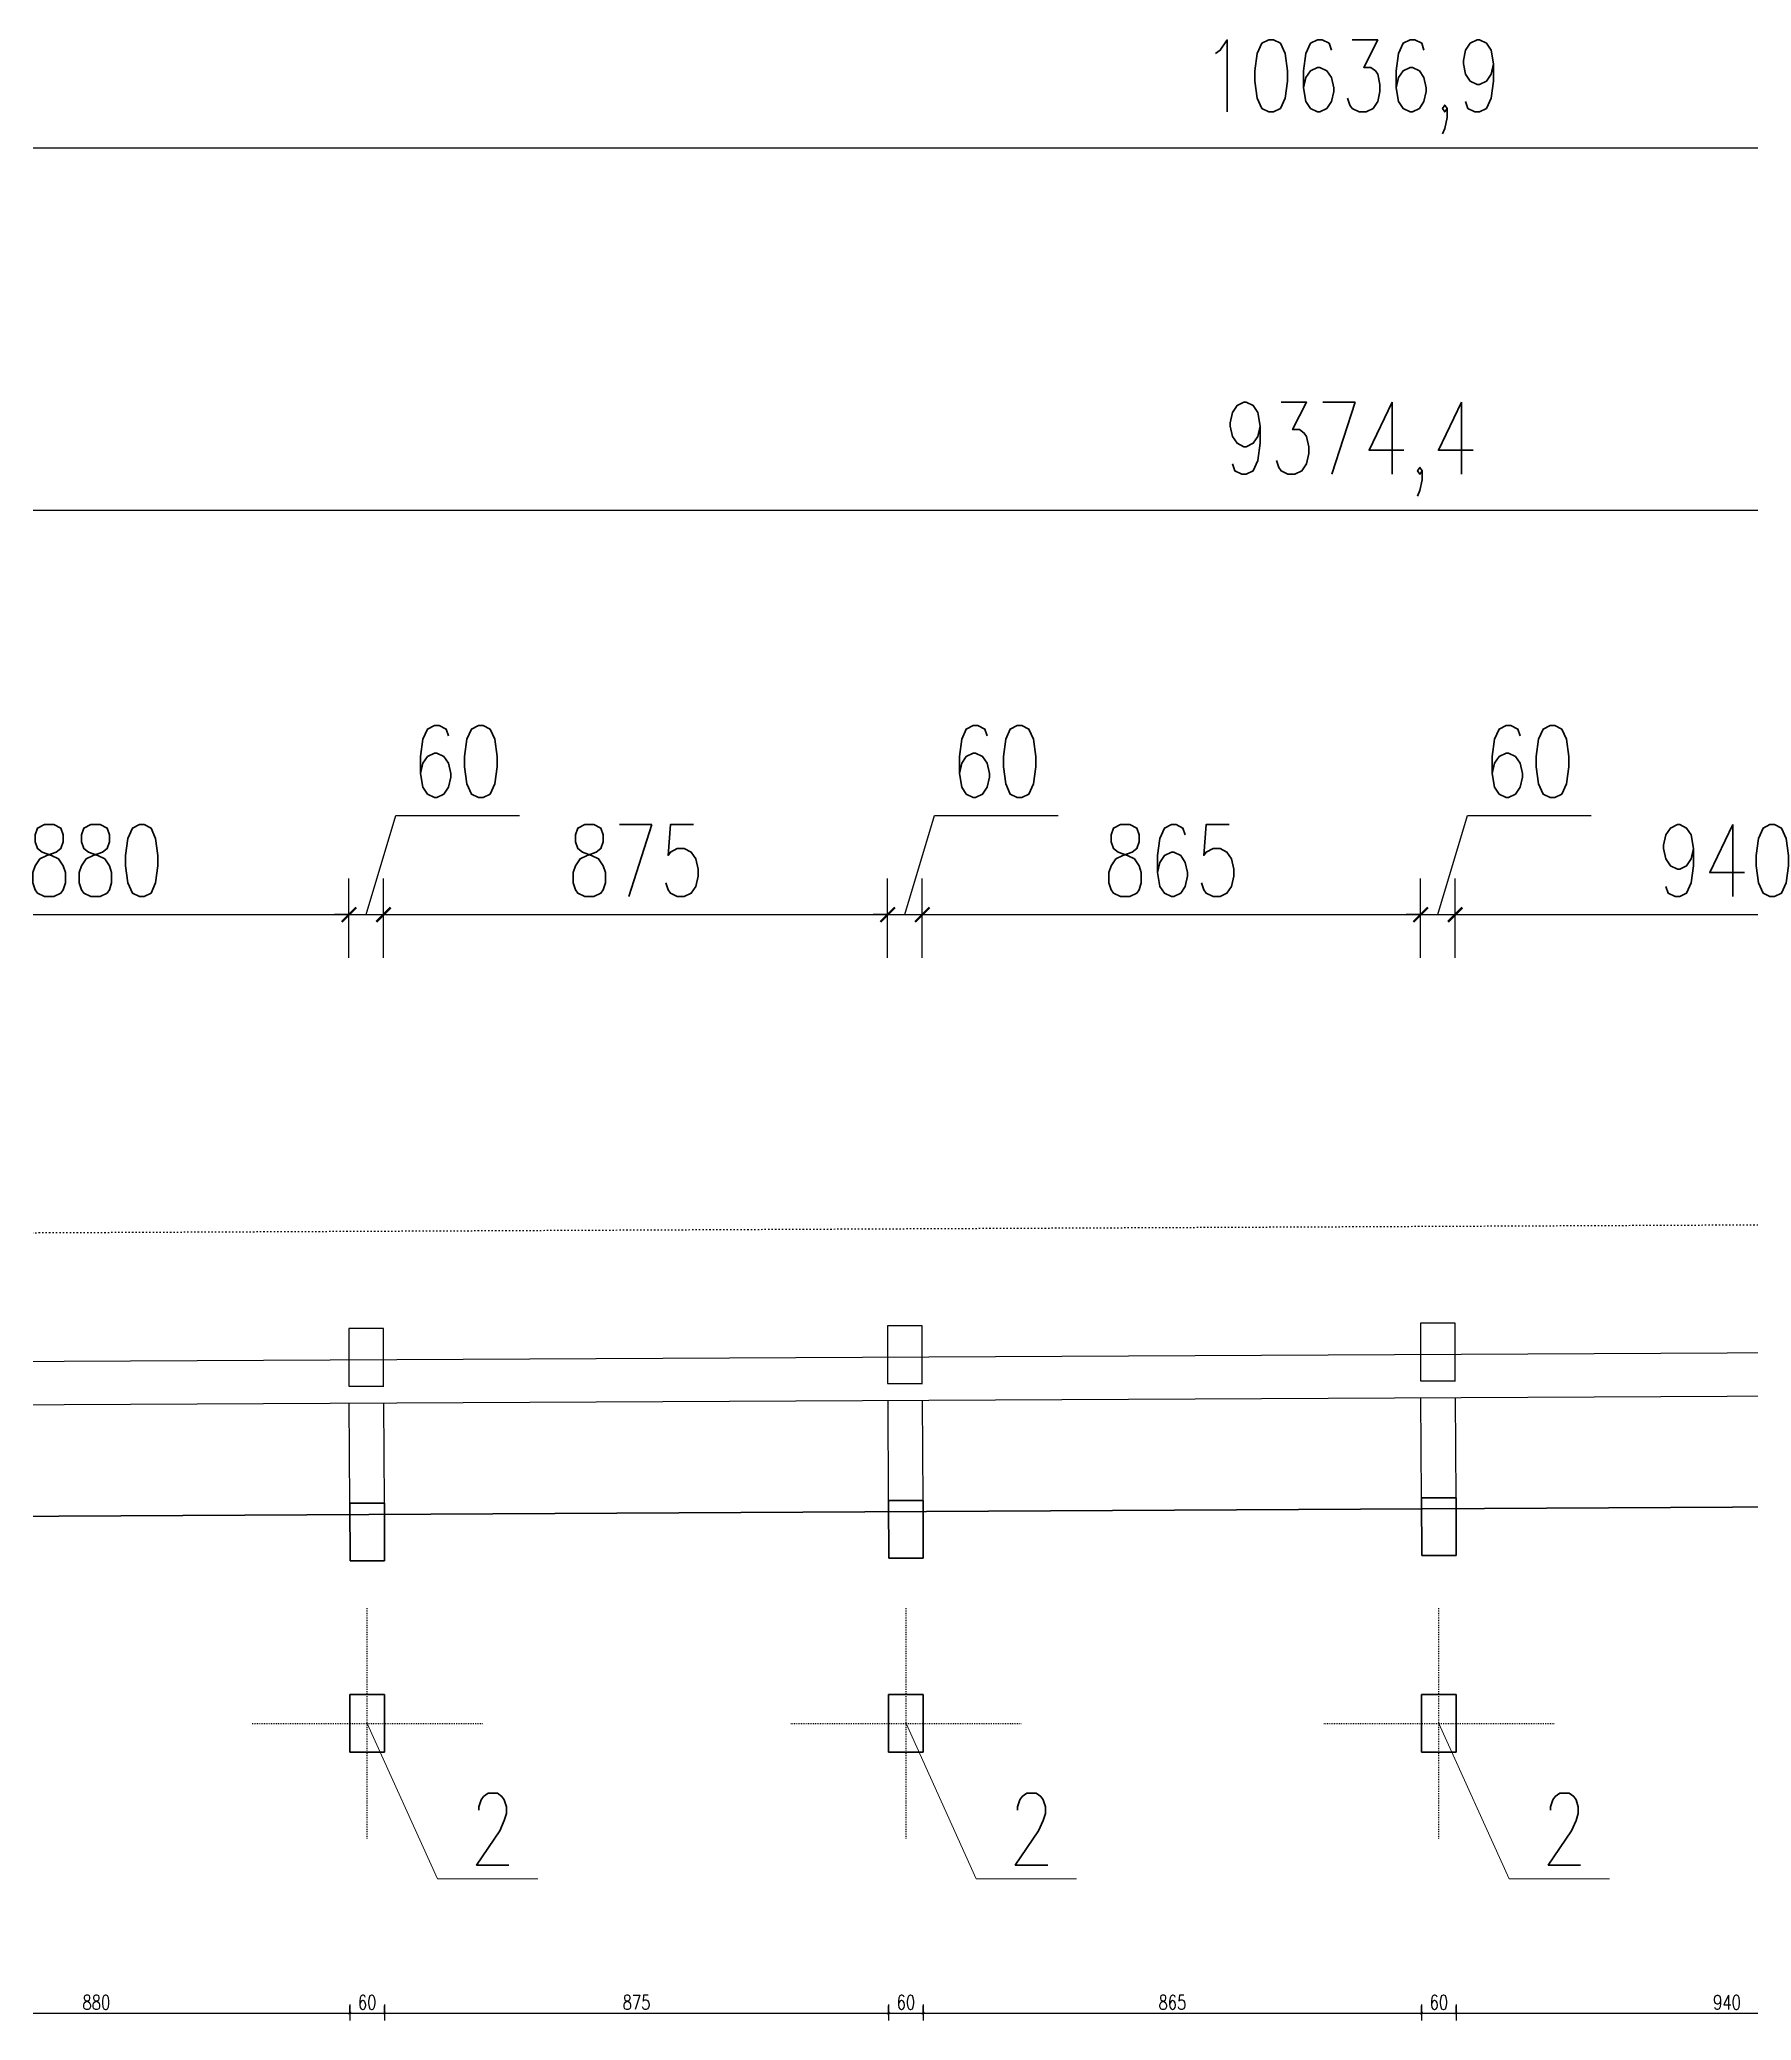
# Model space of a CAD drawing. Header units: millimetres. Extents: x -324080 to 120693, y -32448 to 53734.
# Drawn here: x -190544 to -187573, y -614 to 2823 of the extents above; entities that cross this region are included whole.
import ezdxf

# ---------------------------------------------------------------- set-up
doc = ezdxf.new("R2010")
doc.units = ezdxf.units.MM
doc.linetypes.add('ACAD_ISO03W100', pattern=[30, 12, -18])
for name, color, linetype, lineweight in [('przekrój', 6, 'Continuous', 50), ('wymiary', 253, 'Continuous', 5), ('ściany', 5, 'Continuous', 50)]:
    doc.layers.add(name, color=color, linetype=linetype, lineweight=lineweight)
doc.layers.add('przerywana', color=7, linetype='ACAD_ISO03W100')
doc.styles.add('Opisowy', font='simplex.shx', dxfattribs={"width": 0.75, "height": 2.5})
doc.dimstyles.new('Opisowy', dxfattribs={"dimscale": 0, "dimtxt": 2.5, "dimasz": 0.5, "dimexe": 1.25, "dimexo": 0.625, "dimtad": 1, "dimdec": 1, "dimtxsty": 'Opisowy', "dimblk": 'ARCHTICK', "dimcen": 1, "dimadec": 0, "dimazin": 0, "dimtfac": 1, "dimtdec": 1, "dimtmove": 0, "dimatfit": 3, "dimfxl": 1.5, "dimfxlon": 1, "dimarcsym": 0})

# ---------------------------------------------------------------- blocks, each defined once
blk = doc.blocks.new('_ArchTick')
at = {"color": 0, "linetype": 'ByBlock', "const_width": 0.15}
blk.add_lwpolyline([(-0.5, -0.5), (0.5, 0.5)], dxfattribs=at)
blk = doc.blocks.new('*D1014')
at = {"layer": 'Defpoints', "color": 0}
for p in [(-190885.4, -601.6), (-190005.4, -601.6), (-190005.4, -601.6)]:
    blk.add_point(p, dxfattribs=at)
at = {"layer": 'wymiary', "color": 0, "lineweight": -2}
for p, q in [((-190885.4, -601.6), (-190885.4, -589.1)), ((-190885.4, -601.6), (-190005.4, -601.6)), ((-190005.4, -601.6), (-190005.4, -589.1))]:
    blk.add_line(p, q, dxfattribs=at)
at = {"layer": 'wymiary', "color": 0, "lineweight": -2, "xscale": 5, "yscale": 5, "zscale": 5, "rotation": 180}
blk.add_blockref('_ArchTick', (-190885.4, -601.6), dxfattribs=at)
at = {"layer": 'wymiary', "color": 0, "lineweight": -2, "xscale": 5, "yscale": 5, "zscale": 5}
blk.add_blockref('_ArchTick', (-190005.4, -601.6), dxfattribs=at)
at = {"layer": 'wymiary', "color": 0, "lineweight": 5, "insert": (-190445.4, -582.8), "char_height": 25, "attachment_point": 5, "style": 'Opisowy'}
blk.add_mtext('880', dxfattribs=at)
blk = doc.blocks.new('*D1015')
at = {"layer": 'Defpoints', "color": 0}
for p in [(-189945.4, -601.6), (-189070.4, -601.6), (-189070.4, -601.6)]:
    blk.add_point(p, dxfattribs=at)
at = {"layer": 'wymiary', "color": 0, "lineweight": -2}
for p, q in [((-189945.4, -601.6), (-189945.4, -589.1)), ((-189945.4, -601.6), (-189070.4, -601.6)), ((-189070.4, -601.6), (-189070.4, -589.1))]:
    blk.add_line(p, q, dxfattribs=at)
at = {"layer": 'wymiary', "color": 0, "lineweight": -2, "xscale": 5, "yscale": 5, "zscale": 5, "rotation": 180}
blk.add_blockref('_ArchTick', (-189945.4, -601.6), dxfattribs=at)
at = {"layer": 'wymiary', "color": 0, "lineweight": -2, "xscale": 5, "yscale": 5, "zscale": 5}
blk.add_blockref('_ArchTick', (-189070.4, -601.6), dxfattribs=at)
at = {"layer": 'wymiary', "color": 0, "lineweight": 5, "insert": (-189507.9, -582.8), "char_height": 25, "attachment_point": 5, "style": 'Opisowy'}
blk.add_mtext('875', dxfattribs=at)
blk = doc.blocks.new('*D1016')
at = {"layer": 'Defpoints', "color": 0}
for p in [(-189010.4, -601.6), (-188145.4, -601.6), (-188145.4, -601.6)]:
    blk.add_point(p, dxfattribs=at)
at = {"layer": 'wymiary', "color": 0, "lineweight": -2}
for p, q in [((-189010.4, -601.6), (-189010.4, -589.1)), ((-189010.4, -601.6), (-188145.4, -601.6)), ((-188145.4, -601.6), (-188145.4, -589.1))]:
    blk.add_line(p, q, dxfattribs=at)
at = {"layer": 'wymiary', "color": 0, "lineweight": -2, "xscale": 5, "yscale": 5, "zscale": 5, "rotation": 180}
blk.add_blockref('_ArchTick', (-189010.4, -601.6), dxfattribs=at)
at = {"layer": 'wymiary', "color": 0, "lineweight": -2, "xscale": 5, "yscale": 5, "zscale": 5}
blk.add_blockref('_ArchTick', (-188145.4, -601.6), dxfattribs=at)
at = {"layer": 'wymiary', "color": 0, "lineweight": 5, "insert": (-188577.9, -582.8), "char_height": 25, "attachment_point": 5, "style": 'Opisowy'}
blk.add_mtext('865', dxfattribs=at)
blk = doc.blocks.new('*D1017')
at = {"layer": 'Defpoints', "color": 0}
for p in [(-188085.4, -601.6), (-187145.4, -601.6), (-187145.4, -601.6)]:
    blk.add_point(p, dxfattribs=at)
at = {"layer": 'wymiary', "color": 0, "lineweight": -2}
for p, q in [((-188085.4, -601.6), (-188085.4, -589.1)), ((-188085.4, -601.6), (-187145.4, -601.6)), ((-187145.4, -601.6), (-187145.4, -589.1))]:
    blk.add_line(p, q, dxfattribs=at)
at = {"layer": 'wymiary', "color": 0, "lineweight": -2, "xscale": 5, "yscale": 5, "zscale": 5, "rotation": 180}
blk.add_blockref('_ArchTick', (-188085.4, -601.6), dxfattribs=at)
at = {"layer": 'wymiary', "color": 0, "lineweight": -2, "xscale": 5, "yscale": 5, "zscale": 5}
blk.add_blockref('_ArchTick', (-187145.4, -601.6), dxfattribs=at)
at = {"layer": 'wymiary', "color": 0, "lineweight": 5, "insert": (-187615.4, -582.8), "char_height": 25, "attachment_point": 5, "style": 'Opisowy'}
blk.add_mtext('940', dxfattribs=at)
blk = doc.blocks.new('*D1184')
at = {"layer": 'Defpoints', "color": 0}
for p in [(-190005.4, -348.7), (-189945.4, -348.7), (-189945.4, -601.6)]:
    blk.add_point(p, dxfattribs=at)
at = {"layer": 'wymiary', "color": 0, "lineweight": -2}
for p, q in [((-190005.4, -586.6), (-190005.4, -614.1)), ((-190005.4, -601.6), (-189945.4, -601.6)), ((-189945.4, -586.6), (-189945.4, -614.1))]:
    blk.add_line(p, q, dxfattribs=at)
at = {"layer": 'wymiary', "color": 0, "lineweight": -2, "xscale": 5, "yscale": 5, "zscale": 5, "rotation": 180}
blk.add_blockref('_ArchTick', (-190005.4, -601.6), dxfattribs=at)
at = {"layer": 'wymiary', "color": 0, "lineweight": -2, "xscale": 5, "yscale": 5, "zscale": 5}
blk.add_blockref('_ArchTick', (-189945.4, -601.6), dxfattribs=at)
at = {"layer": 'wymiary', "color": 0, "insert": (-189975.4, -582.8), "char_height": 25, "attachment_point": 5, "style": 'Opisowy'}
blk.add_mtext('60', dxfattribs=at)
blk = doc.blocks.new('*D1166')
at = {"layer": 'Defpoints', "color": 0}
for p in [(-189070.4, -348.7), (-189010.4, -348.7), (-189010.4, -601.6)]:
    blk.add_point(p, dxfattribs=at)
at = {"layer": 'wymiary', "color": 0, "lineweight": -2}
for p, q in [((-189070.4, -586.6), (-189070.4, -614.1)), ((-189070.4, -601.6), (-189010.4, -601.6)), ((-189010.4, -586.6), (-189010.4, -614.1))]:
    blk.add_line(p, q, dxfattribs=at)
at = {"layer": 'wymiary', "color": 0, "lineweight": -2, "xscale": 5, "yscale": 5, "zscale": 5, "rotation": 180}
blk.add_blockref('_ArchTick', (-189070.4, -601.6), dxfattribs=at)
at = {"layer": 'wymiary', "color": 0, "lineweight": -2, "xscale": 5, "yscale": 5, "zscale": 5}
blk.add_blockref('_ArchTick', (-189010.4, -601.6), dxfattribs=at)
at = {"layer": 'wymiary', "color": 0, "insert": (-189040.4, -582.8), "char_height": 25, "attachment_point": 5, "style": 'Opisowy'}
blk.add_mtext('60', dxfattribs=at)
blk = doc.blocks.new('*D1167')
at = {"layer": 'Defpoints', "color": 0}
for p in [(-188145.4, -348.7), (-188085.4, -348.7), (-188085.4, -601.6)]:
    blk.add_point(p, dxfattribs=at)
at = {"layer": 'wymiary', "color": 0, "lineweight": -2}
for p, q in [((-188145.4, -586.6), (-188145.4, -614.1)), ((-188145.4, -601.6), (-188085.4, -601.6)), ((-188085.4, -586.6), (-188085.4, -614.1))]:
    blk.add_line(p, q, dxfattribs=at)
at = {"layer": 'wymiary', "color": 0, "lineweight": -2, "xscale": 5, "yscale": 5, "zscale": 5, "rotation": 180}
blk.add_blockref('_ArchTick', (-188145.4, -601.6), dxfattribs=at)
at = {"layer": 'wymiary', "color": 0, "lineweight": -2, "xscale": 5, "yscale": 5, "zscale": 5}
blk.add_blockref('_ArchTick', (-188085.4, -601.6), dxfattribs=at)
at = {"layer": 'wymiary', "color": 0, "insert": (-188115.4, -582.8), "char_height": 25, "attachment_point": 5, "style": 'Opisowy'}
blk.add_mtext('60', dxfattribs=at)
blk = doc.blocks.new('*D1705')
at = {"layer": 'Defpoints', "color": 0, "transparency": 16777216}
for p in [(-190007, 1304.9), (-190007, 586.5), (-190887, 582)]:
    blk.add_point(p, dxfattribs=at)
at = {"layer": 'wymiary', "color": 0, "lineweight": -2, "transparency": 16777216}
for p, q in [((-190887, 1229.9), (-190887, 1367.4)), ((-190007, 1229.9), (-190007, 1367.4)), ((-190887, 1304.9), (-190007, 1304.9))]:
    blk.add_line(p, q, dxfattribs=at)
at = {"layer": 'wymiary', "color": 0, "lineweight": -2, "transparency": 16777216, "xscale": 25, "yscale": 25, "zscale": 25, "rotation": 180}
blk.add_blockref('_ArchTick', (-190887, 1304.9), dxfattribs=at)
at = {"layer": 'wymiary', "color": 0, "lineweight": -2, "transparency": 16777216, "xscale": 25, "yscale": 25, "zscale": 25}
blk.add_blockref('_ArchTick', (-190007, 1304.9), dxfattribs=at)
at = {"layer": 'wymiary', "color": 0, "transparency": 16777216, "insert": (-190447, 1398.6), "char_height": 125, "attachment_point": 5, "style": 'Opisowy'}
blk.add_mtext('880', dxfattribs=at)
blk = doc.blocks.new('*D1706')
at = {"layer": 'Defpoints', "color": 0, "transparency": 16777216}
for p in [(-189947, 1304.9), (-190007, 586.5), (-189947, 586.7)]:
    blk.add_point(p, dxfattribs=at)
at = {"layer": 'wymiary', "color": 0, "lineweight": -2, "transparency": 16777216}
for p, q in [((-189977, 1304.9), (-189925.5, 1476.7)), ((-189925.5, 1476.7), (-189711.2, 1476.7)), ((-190007, 1229.9), (-190007, 1367.4)), ((-189947, 1229.9), (-189947, 1367.4)), ((-190007, 1304.9), (-190032, 1304.9)), ((-190007, 1304.9), (-189947, 1304.9)), ((-190007, 1304.9), (-189947, 1304.9)), ((-189947, 1304.9), (-189922, 1304.9))]:
    blk.add_line(p, q, dxfattribs=at)
at = {"layer": 'wymiary', "color": 0, "lineweight": -2, "transparency": 16777216, "xscale": 25, "yscale": 25, "zscale": 25}
blk.add_blockref('_ArchTick', (-190007, 1304.9), dxfattribs=at)
at = {"layer": 'wymiary', "color": 0, "lineweight": -2, "transparency": 16777216, "xscale": 25, "yscale": 25, "zscale": 25, "rotation": 180}
blk.add_blockref('_ArchTick', (-189947, 1304.9), dxfattribs=at)
at = {"layer": 'wymiary', "color": 0, "transparency": 16777216, "insert": (-189818.3, 1570.5), "char_height": 125, "attachment_point": 5, "style": 'Opisowy'}
blk.add_mtext('60', dxfattribs=at)
blk = doc.blocks.new('*D1707')
at = {"layer": 'Defpoints', "color": 0, "transparency": 16777216}
for p in [(-189072.1, 1304.9), (-189947, 586.7), (-189072.1, 591.2)]:
    blk.add_point(p, dxfattribs=at)
at = {"layer": 'wymiary', "color": 0, "lineweight": -2, "transparency": 16777216}
for p, q in [((-189947, 1229.9), (-189947, 1367.4)), ((-189072.1, 1229.9), (-189072.1, 1367.4)), ((-189947, 1304.9), (-189072.1, 1304.9))]:
    blk.add_line(p, q, dxfattribs=at)
at = {"layer": 'wymiary', "color": 0, "lineweight": -2, "transparency": 16777216, "xscale": 25, "yscale": 25, "zscale": 25, "rotation": 180}
blk.add_blockref('_ArchTick', (-189947, 1304.9), dxfattribs=at)
at = {"layer": 'wymiary', "color": 0, "lineweight": -2, "transparency": 16777216, "xscale": 25, "yscale": 25, "zscale": 25}
blk.add_blockref('_ArchTick', (-189072.1, 1304.9), dxfattribs=at)
at = {"layer": 'wymiary', "color": 0, "transparency": 16777216, "insert": (-189509.5, 1398.6), "char_height": 125, "attachment_point": 5, "style": 'Opisowy'}
blk.add_mtext('875', dxfattribs=at)
blk = doc.blocks.new('*D1708')
at = {"layer": 'Defpoints', "color": 0, "transparency": 16777216}
for p in [(-189012, 1304.9), (-189072.1, 591.2), (-189012, 591.5)]:
    blk.add_point(p, dxfattribs=at)
at = {"layer": 'wymiary', "color": 0, "lineweight": -2, "transparency": 16777216}
for p, q in [((-189042, 1304.9), (-188990.5, 1476.7)), ((-188990.5, 1476.7), (-188776.2, 1476.7)), ((-189072.1, 1229.9), (-189072.1, 1367.4)), ((-189012, 1229.9), (-189012, 1367.4)), ((-189072.1, 1304.9), (-189097.1, 1304.9)), ((-189072.1, 1304.9), (-189012, 1304.9)), ((-189072.1, 1304.9), (-189012, 1304.9)), ((-189012, 1304.9), (-188987, 1304.9))]:
    blk.add_line(p, q, dxfattribs=at)
at = {"layer": 'wymiary', "color": 0, "lineweight": -2, "transparency": 16777216, "xscale": 25, "yscale": 25, "zscale": 25}
blk.add_blockref('_ArchTick', (-189072.1, 1304.9), dxfattribs=at)
at = {"layer": 'wymiary', "color": 0, "lineweight": -2, "transparency": 16777216, "xscale": 25, "yscale": 25, "zscale": 25, "rotation": 180}
blk.add_blockref('_ArchTick', (-189012, 1304.9), dxfattribs=at)
at = {"layer": 'wymiary', "color": 0, "transparency": 16777216, "insert": (-188883.3, 1570.5), "char_height": 125, "attachment_point": 5, "style": 'Opisowy'}
blk.add_mtext('60', dxfattribs=at)
blk = doc.blocks.new('*D1709')
at = {"layer": 'Defpoints', "color": 0, "transparency": 16777216}
for p in [(-188147.1, 1304.9), (-189012, 591.5), (-188147.1, 595.8)]:
    blk.add_point(p, dxfattribs=at)
at = {"layer": 'wymiary', "color": 0, "lineweight": -2, "transparency": 16777216}
for p, q in [((-189012, 1229.9), (-189012, 1367.4)), ((-188147.1, 1229.9), (-188147.1, 1367.4)), ((-189012, 1304.9), (-188147.1, 1304.9))]:
    blk.add_line(p, q, dxfattribs=at)
at = {"layer": 'wymiary', "color": 0, "lineweight": -2, "transparency": 16777216, "xscale": 25, "yscale": 25, "zscale": 25, "rotation": 180}
blk.add_blockref('_ArchTick', (-189012, 1304.9), dxfattribs=at)
at = {"layer": 'wymiary', "color": 0, "lineweight": -2, "transparency": 16777216, "xscale": 25, "yscale": 25, "zscale": 25}
blk.add_blockref('_ArchTick', (-188147.1, 1304.9), dxfattribs=at)
at = {"layer": 'wymiary', "color": 0, "transparency": 16777216, "insert": (-188579.6, 1398.6), "char_height": 125, "attachment_point": 5, "style": 'Opisowy'}
blk.add_mtext('865', dxfattribs=at)
blk = doc.blocks.new('*D1710')
at = {"layer": 'Defpoints', "color": 0, "transparency": 16777216}
for p in [(-188087.1, 1304.9), (-188147.1, 595.8), (-188087.1, 596.1)]:
    blk.add_point(p, dxfattribs=at)
at = {"layer": 'wymiary', "color": 0, "lineweight": -2, "transparency": 16777216}
for p, q in [((-188117.1, 1304.9), (-188065.5, 1476.7)), ((-188065.5, 1476.7), (-187851.2, 1476.7)), ((-188147.1, 1229.9), (-188147.1, 1367.4)), ((-188087.1, 1229.9), (-188087.1, 1367.4)), ((-188147.1, 1304.9), (-188172.1, 1304.9)), ((-188147.1, 1304.9), (-188087.1, 1304.9)), ((-188147.1, 1304.9), (-188087.1, 1304.9)), ((-188087.1, 1304.9), (-188062.1, 1304.9))]:
    blk.add_line(p, q, dxfattribs=at)
at = {"layer": 'wymiary', "color": 0, "lineweight": -2, "transparency": 16777216, "xscale": 25, "yscale": 25, "zscale": 25}
blk.add_blockref('_ArchTick', (-188147.1, 1304.9), dxfattribs=at)
at = {"layer": 'wymiary', "color": 0, "lineweight": -2, "transparency": 16777216, "xscale": 25, "yscale": 25, "zscale": 25, "rotation": 180}
blk.add_blockref('_ArchTick', (-188087.1, 1304.9), dxfattribs=at)
at = {"layer": 'wymiary', "color": 0, "transparency": 16777216, "insert": (-187958.4, 1570.5), "char_height": 125, "attachment_point": 5, "style": 'Opisowy'}
blk.add_mtext('60', dxfattribs=at)
blk = doc.blocks.new('*D1711')
at = {"layer": 'Defpoints', "color": 0, "transparency": 16777216}
for p in [(-187147.1, 1304.9), (-188087.1, 596.1), (-187147.1, 600.9)]:
    blk.add_point(p, dxfattribs=at)
at = {"layer": 'wymiary', "color": 0, "lineweight": -2, "transparency": 16777216}
for p, q in [((-188087.1, 1229.9), (-188087.1, 1367.4)), ((-187147.1, 1229.9), (-187147.1, 1367.4)), ((-188087.1, 1304.9), (-187147.1, 1304.9))]:
    blk.add_line(p, q, dxfattribs=at)
at = {"layer": 'wymiary', "color": 0, "lineweight": -2, "transparency": 16777216, "xscale": 25, "yscale": 25, "zscale": 25, "rotation": 180}
blk.add_blockref('_ArchTick', (-188087.1, 1304.9), dxfattribs=at)
at = {"layer": 'wymiary', "color": 0, "lineweight": -2, "transparency": 16777216, "xscale": 25, "yscale": 25, "zscale": 25}
blk.add_blockref('_ArchTick', (-187147.1, 1304.9), dxfattribs=at)
at = {"layer": 'wymiary', "color": 0, "transparency": 16777216, "insert": (-187617.1, 1398.6), "char_height": 125, "attachment_point": 5, "style": 'Opisowy'}
blk.add_mtext('940', dxfattribs=at)
blk = doc.blocks.new('*D1727')
at = {"layer": 'Defpoints', "color": 0, "transparency": 16777216}
for p in [(-183581.6, 2007), (-183581.6, 780.2), (-192956.1, 730.7)]:
    blk.add_point(p, dxfattribs=at)
at = {"layer": 'wymiary', "color": 0, "lineweight": -2, "transparency": 16777216}
for p, q in [((-192956.1, 1932), (-192956.1, 2069.5)), ((-183581.6, 1932), (-183581.6, 2069.5)), ((-192956.1, 2007), (-183581.6, 2007))]:
    blk.add_line(p, q, dxfattribs=at)
at = {"layer": 'wymiary', "color": 0, "lineweight": -2, "transparency": 16777216, "xscale": 25, "yscale": 25, "zscale": 25, "rotation": 180}
blk.add_blockref('_ArchTick', (-192956.1, 2007), dxfattribs=at)
at = {"layer": 'wymiary', "color": 0, "lineweight": -2, "transparency": 16777216, "xscale": 25, "yscale": 25, "zscale": 25}
blk.add_blockref('_ArchTick', (-183581.6, 2007), dxfattribs=at)
at = {"layer": 'wymiary', "color": 0, "transparency": 16777216, "insert": (-188268.8, 2112.7), "char_height": 125, "attachment_point": 5, "style": 'Opisowy'}
blk.add_mtext('9374,4', dxfattribs=at)
blk = doc.blocks.new('*D1731')
at = {"layer": 'Defpoints', "color": 0, "transparency": 16777216}
for p in [(-182947.3, 2635.8), (-182947.3, 1392.9), (-193584.2, 1343.9)]:
    blk.add_point(p, dxfattribs=at)
at = {"layer": 'wymiary', "color": 0, "lineweight": -2, "transparency": 16777216}
for p, q in [((-193584.2, 2560.8), (-193584.2, 2698.3)), ((-182947.3, 2560.8), (-182947.3, 2698.3)), ((-193584.2, 2635.8), (-182947.3, 2635.8))]:
    blk.add_line(p, q, dxfattribs=at)
at = {"layer": 'wymiary', "color": 0, "lineweight": -2, "transparency": 16777216, "xscale": 25, "yscale": 25, "zscale": 25, "rotation": 180}
blk.add_blockref('_ArchTick', (-193584.2, 2635.8), dxfattribs=at)
at = {"layer": 'wymiary', "color": 0, "lineweight": -2, "transparency": 16777216, "xscale": 25, "yscale": 25, "zscale": 25}
blk.add_blockref('_ArchTick', (-182947.3, 2635.8), dxfattribs=at)
at = {"layer": 'wymiary', "color": 0, "transparency": 16777216, "insert": (-188265.8, 2741.4), "char_height": 125, "attachment_point": 5, "style": 'Opisowy'}
blk.add_mtext('10636,9', dxfattribs=at)

msp = doc.modelspace()

# ---------------------------------------------------------------- linework, layer by layer
at = {"lineweight": 25}
for p, q in [((-183215.32, 565.98), (-193330.91, 515.03)), ((-183289.97, 490.64), (-193256.73, 440.43))]:
    msp.add_line(p, q, dxfattribs=at)
at = {"lineweight": 40}
for p, q in [((-190005.5, 283.28), (-189945.5, 283.58)), ((-190005, 183.58), (-190005.43, 283.28)), ((-189945.5, 283.58), (-189945.5, 183.58)), ((-189070.53, 287.99), (-189010.53, 288.29)), ((-189070.03, 188.29), (-189070.45, 287.99)), ((-189010.53, 288.29), (-189010.53, 188.29)), ((-188145.55, 292.65), (-188085.55, 292.95)), ((-188145.05, 192.95), (-188145.47, 292.65)), ((-188085.55, 292.95), (-188085.55, 192.95)), ((-189945.5, 183.58), (-190005, 183.58)), ((-189010.53, 188.29), (-189070.03, 188.29)), ((-188085.55, 192.95), (-188145.05, 192.95))]:
    msp.add_line(p, q, dxfattribs=at)
at = {"lineweight": 20}
for p, q in [((-189853.41, -368.45), (-189975.2, -98.69)), ((-188918.41, -368.45), (-189040.2, -98.69)), ((-187993.41, -368.45), (-188115.2, -98.69)), ((-189853.41, -368.45), (-189679.4, -368.45)), ((-188918.41, -368.45), (-188744.4, -368.45)), ((-187993.41, -368.45), (-187819.4, -368.45))]:
    msp.add_line(p, q, dxfattribs=at)
at = {"layer": 'przekrój', "lineweight": 30}
for p, q in [((-189947.01, 586.74), (-190007.03, 586.45)), ((-190007.03, 586.45), (-190007.03, 486.45)), ((-189947.01, 486.45), (-189947.01, 586.74)), ((-189012.04, 591.45), (-189072.06, 591.16)), ((-189072.06, 591.16), (-189072.06, 491.16)), ((-189012.04, 491.16), (-189012.04, 591.45)), ((-188087.06, 596.11), (-188147.08, 595.82)), ((-188147.08, 595.82), (-188147.08, 495.82)), ((-188087.06, 495.82), (-188087.06, 596.11)), ((-190007.03, 486.45), (-189946.65, 486.45)), ((-189072.06, 491.16), (-189011.68, 491.16)), ((-188147.08, 495.82), (-188086.7, 495.82))]:
    msp.add_line(p, q, dxfattribs=at)
at = {"layer": 'przerywana', "ltscale": 0.2}
msp.add_line((-182947.31, 787.41), (-193584.21, 738.38), dxfattribs=at)
at = {"layer": 'wymiary', "lineweight": 25}
for p, q in [((-190005.5, 283.28), (-190006.38, 456.81)), ((-189945.5, 283.58), (-189946.38, 457.11)), ((-189070.53, 287.99), (-189071.4, 461.52)), ((-189010.53, 288.29), (-189011.4, 461.82)), ((-188145.55, 292.65), (-188146.43, 466.18)), ((-188085.55, 292.95), (-188086.43, 466.48))]:
    msp.add_line(p, q, dxfattribs=at)
at = {"layer": 'wymiary', "linetype": 'ACAD_ISO03W100', "lineweight": 30, "ltscale": 0.1}
for p, q in [((-189975.2, -298.69), (-189975.2, 101.31)), ((-189040.2, -298.69), (-189040.2, 101.31)), ((-188115.2, -298.69), (-188115.2, 101.31)), ((-190175.2, -98.69), (-189775.2, -98.69)), ((-189240.2, -98.69), (-188840.2, -98.69)), ((-188315.2, -98.69), (-187915.2, -98.69))]:
    msp.add_line(p, q, dxfattribs=at)
at = {"layer": 'ściany', "lineweight": 40}
msp.add_line((-183492.01, 298.44), (-193061.8, 247.21), dxfattribs=at)
at = {"layer": 'ściany'}
for p, q in [((-189945.38, -48.69), (-190005.38, -48.69)), ((-190005.38, -48.69), (-190005.38, -148.69)), ((-189945.38, -148.69), (-189945.38, -48.69)), ((-189010.38, -48.69), (-189070.38, -48.69)), ((-189070.38, -48.69), (-189070.38, -148.69)), ((-189010.38, -148.69), (-189010.38, -48.69)), ((-188085.38, -48.69), (-188145.38, -48.69)), ((-188145.38, -48.69), (-188145.38, -148.69)), ((-188085.38, -148.69), (-188085.38, -48.69)), ((-190005.38, -148.69), (-189945.38, -148.69)), ((-189070.38, -148.69), (-189010.38, -148.69)), ((-188145.38, -148.69), (-188085.38, -148.69))]:
    msp.add_line(p, q, dxfattribs=at)

# ---------------------------------------------------------------- texts
at = {"lineweight": 20, "char_height": 25, "width": 180.804, "attachment_point": 1, "style": 'Opisowy'}
for insert in [(-189853.41, -219.6), (-188918.41, -219.6), (-187993.41, -219.6)]:
    msp.add_mtext('\\pi55.75211;{\\H5x;2}', dxfattribs=dict(at, insert=insert))

# ---------------------------------------------------------------- dimensions: what is measured, and where the dimension line sits
at = {"layer": 'wymiary'}
for base, p1, p2, picture, middle in [((-182947.31, 2635.76), (-193584.21, 1343.87), (-182947.31, 1392.89), '*D1731', (-188265.76, 2741.42)), ((-183581.63, 2007.05), (-192956.07, 730.66), (-183581.63, 780.24), '*D1727', (-188268.85, 2112.7)), ((-189947.01, 1304.87), (-190007.03, 586.45), (-189947.01, 586.74), '*D1706', (-189894.21, 1570.5)), ((-189012.04, 1304.87), (-189072.06, 591.16), (-189012.04, 591.45), '*D1708', (-188959.23, 1570.5)), ((-188087.06, 1304.87), (-188147.08, 595.82), (-188087.06, 596.11), '*D1710', (-188034.26, 1570.5)), ((-190007.03, 1304.87), (-190886.99, 582.01), (-190007.03, 586.45), '*D1705', (-190447.01, 1398.62)), ((-189072.0558, 1304.8709), (-189947.0139, 586.7416), (-189072.0558, 591.1635), '*D1707', (-189509.5348, 1398.6209)), ((-188147.08, 1304.87), (-189012.04, 591.45), (-188147.08, 595.82), '*D1709', (-188579.56, 1398.62)), ((-187147.1, 1304.87), (-188087.06, 596.11), (-187147.1, 600.86), '*D1711', (-187617.08, 1398.62)), ((-189945.38, -601.58), (-190005.38, -348.69), (-189945.38, -348.69), '*D1184', (-189975.38, -582.83)), ((-189010.38, -601.58), (-189070.38, -348.69), (-189010.38, -348.69), '*D1166', (-189040.38, -582.83)), ((-188085.38, -601.58), (-188145.38, -348.69), (-188085.38, -348.69), '*D1167', (-188115.38, -582.83))]:
    dim = msp.add_linear_dim(base=base, p1=p1, p2=p2, dimstyle='Opisowy', dxfattribs=at)
    dim.commit()
    dim.dimension.update_dxf_attribs({"geometry": picture, "text_midpoint": middle})
at = {"layer": 'wymiary', "lineweight": 5}
for base, p1, p2, picture, middle in [((-190005.38, -601.58), (-190885.38, -601.58), (-190005.38, -601.58), '*D1014', (-190445.38, -582.83)), ((-189070.38, -601.58), (-189945.38, -601.58), (-189070.38, -601.58), '*D1015', (-189507.88, -582.83)), ((-188145.38, -601.58), (-189010.38, -601.58), (-188145.38, -601.58), '*D1016', (-188577.88, -582.83)), ((-187145.38, -601.58), (-188085.38, -601.58), (-187145.38, -601.58), '*D1017', (-187615.38, -582.83))]:
    dim = msp.add_linear_dim(base=base, p1=p1, p2=p2, dimstyle='Opisowy', dxfattribs=at)
    dim.commit()
    dim.dimension.update_dxf_attribs({"geometry": picture, "text_midpoint": middle})

doc.saveas('drawing.dxf')
